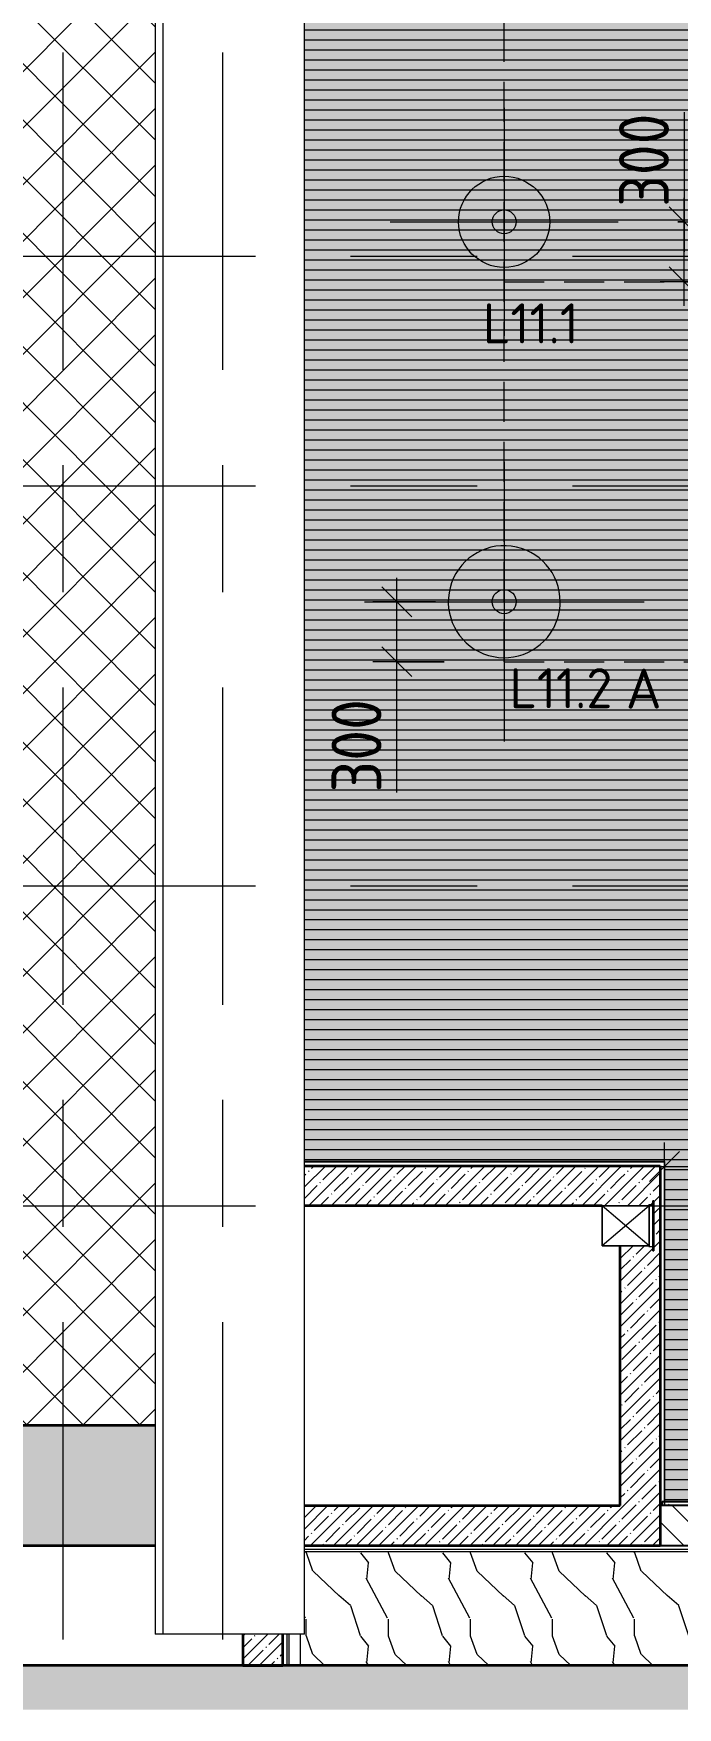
# Model space of a CAD drawing. Header units: millimetres. Extents: x 35224 to 234359, y -8553 to 29000.
# Drawn here: x 65512 to 68737, y 10890 to 19263 of the extents above; entities that cross this region are included whole.
import ezdxf

# ---------------------------------------------------------------- set-up
doc = ezdxf.new("R2010")
doc.units = ezdxf.units.MM
doc.linetypes.add('ADSK_Штрих_ш2 п1', pattern=[300, 200, -100])
doc.linetypes.add('Осевая', pattern=[3175, 635, -476.25, 1587.5, -476.25])
for name, color, linetype, lineweight in [('A-ANNO-DIMS', 7, 'Continuous', 9), ('A-ANNO-DIMS-100', 7, 'Continuous', 9), ('A-CLNG-PATT', 7, 'Continuous', 9), ('A-DETL-1', 7, 'ADSK_Штрих_ш2 п1', 9), ('A-DETL-GENF', 7, 'Continuous', 9), ('A-GENM', 7, 'Continuous', 9), ('A-GLAZ', 7, 'Continuous', 9), ('E-LITE-EQPM-IDEN', 7, 'Continuous', 9), ('I-WALL', 7, 'Continuous', 9), ('Оси-2', 7, 'Осевая', 9)]:
    doc.layers.add(name, color=color, linetype=linetype, lineweight=lineweight)
for name, color, linetype, lineweight, true_color in [('A-CLNG-1', 7, 'Continuous', 9, 0xc0c0c0), ('A-WALL-1', 7, 'Continuous', 25, 0x3c3c3c), ('A-WALL-3', 7, 'Continuous', 35, 0x3c3c3c), ('E-LITE-EQPM-1', 1, 'Continuous', 9, 0xff0000), ('G-ANNO-TEXT-1', 1, 'Continuous', 9, 0xff0000)]:
    doc.layers.add(name, color=color, linetype=linetype, lineweight=lineweight, true_color=true_color)
doc.layers.add('A-CLNG-PATT-1', color=7, linetype='Continuous', lineweight=9, transparency=1)
doc.styles.add('GOST Common', font='GOST_Common.ttf', dxfattribs={"height": 200})
doc.styles.add('ISOCPEUR', font='isocpeur.ttf', dxfattribs={"width": 0.9, "height": 250})
doc.styles.add('ISOCPEUR_1', font='isocpeur.ttf', dxfattribs={"height": 200})
doc.dimstyles.new('ISO-2_5_0_9К_БОЛЬШОЙ', dxfattribs={"dimscale": 304.8, "dimtxt": 248.995294, "dimasz": 0.492126, "dimexe": 0.393701, "dimexo": 0.984252, "dimgap": 0, "dimtad": 1, "dimdec": 0, "dimrnd": 10, "dimzin": 0, "dimdsep": 46, "dimtxsty": 'ISOCPEUR', "dimblk1": 'OBLIQUE', "dimblk2": 'OBLIQUE', "dimsah": 1, "dimcen": 0.09, "dimdle": 0.393701, "dimazin": 0, "dimtfac": 1, "dimtdec": 4, "dimtix": 1, "dimtmove": 0, "dimatfit": 3, "dimfxl": 1, "dimtvp": 1, "dimtolj": 1, "dimtzin": 0, "dimarcsym": 2})
doc.dimstyles.new('ISO-2_5_0_9К_БОЛЬШОЙ_1', dxfattribs={"dimscale": 304.8, "dimtxt": 248.995294, "dimasz": 0.492126, "dimexe": 0.393701, "dimexo": 0.984252, "dimgap": 0, "dimtad": 1, "dimdec": 0, "dimrnd": 10, "dimzin": 0, "dimdsep": 46, "dimtxsty": 'ISOCPEUR', "dimblk1": 'OBLIQUE', "dimblk2": 'OBLIQUE', "dimsah": 1, "dimcen": 0.09, "dimdle": 0.393701, "dimazin": 0, "dimtfac": 1, "dimtdec": 4, "dimtix": 1, "dimtmove": 1, "dimatfit": 3, "dimfxl": 1, "dimtvp": 1, "dimtolj": 1, "dimtzin": 0, "dimarcsym": 2})
pattern_1 = [(45, (0, 0), (-57.02463, 57.02463), []), (45, (57.025, 0), (-57.02463, 57.02463), [100.806, -20.161, 3.353, -16.808])]

# ---------------------------------------------------------------- blocks, each defined once
blk = doc.blocks.new('парапет5 - парапет-20001254-План расстановки осветительного оборудования 3 этажа в осях 12-23')
at = {"layer": 'A-GENM'}
for p, q in [((66122.1, 26658.1), (66122.1, 11257)), ((66160.1, 26658.1), (66160.1, 11257)), ((66868.6, 11257), (66868.6, 26658.1)), ((66123.1, 11257), (66122.1, 11257)), ((66160.1, 11257), (66123.1, 11257)), ((66868.6, 11257), (66160.1, 11257))]:
    blk.add_line(p, q, dxfattribs=at)
blk = doc.blocks.new('AR_Отверстие прямоугольное _в стене_1 - AR_Отверстие прямоугольное _в стене_ 2-22632259-План расстановки осветительного оборудования 3 этажа в осях 12-23')
at = {"layer": 'A-DETL-GENF'}
for p, q in [((100, 112.5), (-100, 112.5)), ((-100, 112.5), (-100, -122.5)), ((100, -122.5), (-100, 112.5)), ((-100, -122.5), (100, 112.5)), ((-100, 112.5), (100, 112.5)), ((-100, -122.5), (-100, 112.5)), ((100, -122.5), (100, 112.5)), ((100, 112.5), (100, -122.5)), ((-100, -122.5), (100, -122.5)), ((100, -122.5), (-100, -122.5))]:
    blk.add_line(p, q, dxfattribs=at)
blk = doc.blocks.new('GRM_Решетка - 200х200-22622424-План расстановки осветительного оборудования 3 этажа в осях 12-23')
at = {"layer": 'A-GENM'}
for p, q in [((68593.5, 13400), (68593.5, 13404)), ((68613.5, 13404), (68593.5, 13404)), ((68613.5, 13175), (68613.5, 13425)), ((68618.5, 13425), (68613.5, 13425)), ((68618.5, 13425), (68618.5, 13175)), ((68593.5, 13196), (68593.5, 13200)), ((68593.5, 13196), (68613.5, 13196)), ((68613.5, 13175), (68618.5, 13175))]:
    blk.add_line(p, q, dxfattribs=at)
blk = doc.blocks.new('BOLA Подвесной круглый светильник - Накладной точечный 2-V53-План расстановки осветительного оборудования 3 этажа в осях 12-23')
at = {"layer": 'A-DETL-GENF'}
for p, q in [((0, 570), (0, -570)), ((-570, 0), (570, 0))]:
    blk.add_line(p, q, dxfattribs=at)
for radius in [228, 60]:
    blk.add_circle((0, 0), radius, dxfattribs=at)
blk = doc.blocks.new('BOLA Подвесной круглый светильник - 560мм-V84-План расстановки осветительного оборудования 3 этажа в осях 12-23')
at = {"layer": 'A-DETL-GENF'}
for p, q in [((0, 700), (0, -700)), ((-700, 0), (312.8, 0)), ((313.8, 0), (700, 0))]:
    blk.add_line(p, q, dxfattribs=at)
blk.add_circle((0, 0), 60, dxfattribs=at)
for start, end in [(360, 331.08739), (331.41137, 360)]:
    blk.add_arc((0, 0), 280, start, end, dxfattribs=at)
blk = doc.blocks.new('DIMBLOCK141-План расстановки осветительного оборудования 3 этажа в осях 12-23')
at = {"layer": 'A-ANNO-DIMS-100'}
for p, q in [((68770.2, 18869.9), (68770.2, 18295.9)), ((68770.2, 17901), (68770.2, 18441)), ((68738.6, 18321), (68890.2, 18321)), ((68770.2, 18321), (68738.6, 18321)), ((68770.2, 18295.9), (68770.2, 18171)), ((68964.1, 18021), (68650.2, 18021)), ((68770.2, 18021), (68964.1, 18021))]:
    blk.add_line(p, q, dxfattribs=at)
at = {"layer": 'A-ANNO-DIMS-100', "lineweight": 20}
for p, q in [((68770.2, 18321), (68695.2, 18396)), ((68770.2, 18321), (68845.2, 18246)), ((68770.2, 18021), (68695.2, 18096)), ((68770.2, 18021), (68845.2, 17946))]:
    blk.add_line(p, q, dxfattribs=at)
at = {"layer": 'A-ANNO-DIMS-100', "color": 0, "insert": (68443.6, 18395.9), "char_height": 250, "width": 568.858, "attachment_point": 1, "rotation": 90, "line_spacing_factor": 1.149209, "style": 'ISOCPEUR'}
blk.add_mtext('300', dxfattribs=at)
blk = doc.blocks.new('_Oblique')
at = {"color": 0, "linetype": 'ByBlock', "lineweight": -2}
blk.add_line((-0.5, -0.5), (0.5, 0.5), dxfattribs=at)
blk = doc.blocks.new('DIMBLOCK157-План расстановки осветительного оборудования 3 этажа в осях 12-23')
at = {"layer": 'A-ANNO-DIMS-100', "lineweight": 20}
for p, q in [((67331, 16421), (67256, 16496)), ((67331, 16421), (67406, 16346)), ((67331, 16121), (67256, 16196)), ((67331, 16121), (67406, 16046))]:
    blk.add_line(p, q, dxfattribs=at)
at = {"layer": 'A-ANNO-DIMS-100'}
for p, q in [((67331, 16001), (67331, 16541)), ((67524.9, 16421), (67211, 16421)), ((67331, 16421), (67524.9, 16421)), ((67331, 16041.2), (67331, 16271)), ((67569, 16121), (67211, 16121)), ((67331, 16121), (67569, 16121)), ((67331, 15467.1), (67331, 16041.2))]:
    blk.add_line(p, q, dxfattribs=at)
at = {"layer": 'A-ANNO-DIMS-100', "color": 0, "insert": (67004.4, 15467.1), "char_height": 250, "width": 568.858, "attachment_point": 1, "rotation": 90, "line_spacing_factor": 1.149209, "style": 'ISOCPEUR'}
blk.add_mtext('300', dxfattribs=at)
blk = doc.blocks.new('DIMBLOCK161-План расстановки осветительного оборудования 3 этажа в осях 12-23')
at = {"layer": 'A-ANNO-DIMS-100'}
for p, q in [((68671, 13402.9), (68671, 13716.8)), ((69868.6, 13402.9), (69868.6, 13716.8)), ((68551, 13596.8), (69868.6, 13596.8)), ((68671, 13596.8), (68671, 13402.9)), ((69868.6, 13596.8), (69868.6, 13402.9))]:
    blk.add_line(p, q, dxfattribs=at)
at = {"layer": 'A-ANNO-DIMS-100', "lineweight": 20}
for p, q in [((68671, 13596.8), (68746, 13671.8)), ((69868.6, 13596.8), (69943.6, 13671.8)), ((68671, 13596.8), (68596, 13521.8)), ((69868.6, 13596.8), (69793.6, 13521.8))]:
    blk.add_line(p, q, dxfattribs=at)
at = {"layer": 'A-ANNO-DIMS-100', "color": 0, "insert": (68975.3, 13923.4), "char_height": 250, "width": 706.764, "attachment_point": 1, "line_spacing_factor": 1.149209, "style": 'ISOCPEUR'}
blk.add_mtext('1200', dxfattribs=at)

msp = doc.modelspace()

# ---------------------------------------------------------------- hatches: boundary and pattern name
at = {"layer": 'A-CLNG-PATT'}
h = msp.add_hatch(dxfattribs=at)
h.set_pattern_fill('FP_54', color=256, style=0, pattern_type=2)
h.set_pattern_definition([(180, (75779.226, 21830.566), (-6e-15, -50), [])])
h.paths.add_polyline_path([(83397.5, 11600), (83536, 11600), (83536, 11623.8), (83503.9, 11623.8), (83503.9, 12370.3), (84436, 12370.3), (84436, 12546), (84166.5, 12546), (84166.5, 12540), (84103.5, 12540), (84103.5, 12603), (84109.5, 12603), (84109.5, 12546), (84150, 12546), (84149.7, 12573.8), (84132, 12573.8), (84132.3, 13341.8), (84150, 13341.8), (84148.8, 13369.6), (84109.5, 13369.6), (84109.5, 13312.6), (84103.5, 13312.6), (84103.5, 13375.6), (84166.5, 13375.6), (84166.5, 13369.6), (84436, 13369.6), (84436, 15073.2), (84324.5, 15129), (84179, 15129), (84179, 15440), (79101, 15440), (79101, 15129), (78559, 15129), (78559, 15440), (74061, 15440), (74061, 15129), (73522, 15129), (73522, 15671), (73836, 15671), (73836, 18579), (73519, 18579), (73519, 19121), (74061, 19121), (74061, 18840), (78559, 18840), (78559, 19121), (79101, 19121), (79101, 18840), (84179, 18840), (84179, 19121), (84236, 19121), (84236, 22679), (83004, 22679), (83004, 26600), (81171, 26600), (81171, 26579), (80629, 26579), (80629, 26600), (77271, 26600), (77271, 26579), (76729, 26579), (76729, 26600), (74061, 26600), (74061, 26579), (73519, 26579), (73519, 26600), (70831, 26600), (70831, 26579), (70289, 26579), (70289, 26600), (66868.6, 26599.5), (66868.6, 13621), (68671, 13621), (68671, 11900), (70289, 11900), (70289, 12221), (70831, 12221), (70831, 11900), (73519, 11900), (73519, 12321), (79921, 12321), (79921, 12100), (79936, 12100), (79936, 11600), (81943.7, 11600)])
h.paths.add_polyline_path([(84150, 12609), (84231, 12609), (84231, 13306.6), (84150, 13306.6), (84150, 12686.7)])
h.paths.add_polyline_path([(84301, 12609), (84301, 13306.6), (84249, 13306.6), (84249, 12609)])
h.paths.add_polyline_path([(84319, 12609), (84371, 12609), (84371, 13306.6), (84319, 13306.6), (84319, 12686.7)])
h.paths.add_polyline_path([(84389, 12609), (84436, 12609), (84436, 13306.6), (84389, 13306.6), (84389, 12686.7)])
h.paths.add_polyline_path([(70290, 15130), (70290, 15670), (70830, 15670), (70830, 15130), (70313, 15130)])
h.paths.add_polyline_path([(70313, 20630), (70290, 20630), (70290, 21170), (70830, 21170), (70830, 20630)])
h.paths.add_polyline_path([(81170, 22680), (80630, 22680), (80630, 23220), (81170, 23220), (81170, 23054.3)])
h.paths.add_polyline_path([(77270, 22680), (76730, 22680), (76730, 23220), (77270, 23220), (77270, 23054.3)])
h.paths.add_polyline_path([(73520, 22680), (73520, 23220), (74060, 23220), (74060, 22680)])
h.paths.add_polyline_path([(70830, 22680), (70290, 22680), (70290, 23220), (70830, 23220)])
h = msp.add_hatch(dxfattribs=at)
h.set_pattern_fill('FP_50', color=256, style=0, pattern_type=2)
h.set_pattern_definition([(45, (0, 0), (-141.42136, 141.42136), []), (135, (0, 0), (-141.42136, -141.42136), [])])
h.paths.add_polyline_path([(66122.1, 12300), (66122.1, 26500), (42760, 26500), (42760, 12300), (65951.5, 12300)])
h.paths.add_polyline_path([(61160, 14457), (60960, 14457), (60960, 14657), (61160, 14657)])
h.paths.add_polyline_path([(62160, 14457), (61960, 14457), (61960, 14657), (62160, 14657)])
h.paths.add_polyline_path([(55160, 14457), (54960, 14457), (54960, 14657), (55160, 14657)])
h.paths.add_polyline_path([(53960, 14457), (53960, 14657), (54160, 14657), (54160, 14457)])
h = msp.add_hatch(dxfattribs=at)
h.set_pattern_fill('FP_65', color=256, style=0, pattern_type=2)
h.set_pattern_definition([(108.204, (1402.04, 0), (-410.90975, 832.99867), [157.84, -1157.491]), (139.016, (1352.73, 149.94), (-2465.455488, 2082.479464), [76.206, -3734.092]), (136.461, (1706.107, 199.92), (-6163.605575, 5830.9910377), [181.389, -8888.084]), (109.736, (1574.617, 324.87), (-1232.74359, 3331.991855), [97.348, -4770.059]), (90, (1541.74, 0), (-410.906, 416.5), [83.3, -333.2]), (118.12, (1541.745, 83.3), (2876.3740598, -5414.484837), [226.676, -11107.106]), (84.366, (1434.91, 283.22), (-410.88028, -3748.502283), [83.705, -4101.516]), (129.425, (1443.127, 366.52), (1643.623294, -2082.500396), [64.703, -3170.433])])
h.paths.add_polyline_path([(70207.4, 10879.5), (70207.4, 10880), (69384.2, 10879.5)])
h.paths.add_polyline_path([(66868.6, 11100), (70207.4, 11100), (70207.4, 11669), (66868.6, 11669), (66868.6, 11257), (66847.4, 11257), (66847.4, 11100), (66866.6, 11100)])
at = {"layer": 'A-CLNG-PATT-1'}
h = msp.add_hatch(color=256, dxfattribs=at)
h.paths.add_polyline_path([(83397.5, 11600), (83536, 11600), (83536, 11623.8), (83503.9, 11623.8), (83503.9, 12370.3), (84436, 12370.3), (84436, 12546), (84166.5, 12546), (84166.5, 12540), (84103.5, 12540), (84103.5, 12603), (84109.5, 12603), (84109.5, 12546), (84150, 12546), (84149.7, 12573.8), (84132, 12573.8), (84132.3, 13341.8), (84150, 13341.8), (84148.8, 13369.6), (84109.5, 13369.6), (84109.5, 13312.6), (84103.5, 13312.6), (84103.5, 13375.6), (84166.5, 13375.6), (84166.5, 13369.6), (84436, 13369.6), (84436, 15073.2), (84324.5, 15129), (84178, 15129), (84178, 15440), (79100, 15440), (79100, 15129), (78558, 15129), (78558, 15440), (74060, 15440), (74060, 15129), (73521, 15130), (73522, 15671), (73836, 15671.1), (73836, 18579), (73518, 18579.8), (73519, 19121), (74060, 19121), (74061, 18840), (78558, 18840.1), (78559, 19121), (79100, 19121), (79101, 18840), (84178, 18840), (84179, 19121), (84236, 19121), (84236, 22679), (83003, 22680), (83003, 26600), (81170, 26600), (81170, 26579), (80628, 26579), (80628, 26600), (77270, 26600), (77270, 26579), (76728, 26579), (76728, 26600), (74060, 26600), (74060, 26579), (73518, 26579), (73518, 26600), (70830, 26600), (70830, 26579), (70288, 26579), (70288, 26600), (66868.6, 26599.5), (66868.6, 13621), (68670, 13621), (68671, 11920), (70288, 11920), (70289, 12221), (70830, 12221), (70831, 11920), (73518, 11920), (73519, 12321), (79920, 12320), (79921, 12100), (79936, 12100), (79936, 11600), (81943.7, 11600)])
h.paths.add_polyline_path([(84150, 12609), (84231, 12609), (84231, 13306.6), (84150, 13306.6), (84150, 12686.7)])
h.paths.add_polyline_path([(84249, 12609), (84301, 12609), (84301, 13306.6), (84249, 13306.6), (84249, 12686.7)])
h.paths.add_polyline_path([(84319, 12609), (84371, 12609), (84371, 13306.6), (84319, 13306.6), (84319, 12686.7)])
h.paths.add_polyline_path([(84389, 12609), (84436, 12609), (84436, 13306.6), (84389, 13306.6), (84389, 12686.7)])
h.paths.add_polyline_path([(70290, 15130), (70289, 15130), (70290, 15670), (70829, 15668.9), (70829, 15130), (70313, 15130)])
h.paths.add_polyline_path([(70289, 20630), (70290, 21170), (70829, 21169.4), (70829, 20630), (70290, 20630)])
h.paths.add_polyline_path([(80630, 22680), (80629, 22680.2), (80630, 23220), (81169, 23220), (81169, 22680)])
h.paths.add_polyline_path([(76730, 22680), (76729, 22680), (76730, 23220), (77269, 23220), (77269, 22680)])
h.paths.add_polyline_path([(73520, 22680), (73519, 22680), (73520, 23220), (74059, 23220), (74059, 22680)])
h.paths.add_polyline_path([(70313, 22680), (70289, 22681.1), (70290, 23220), (70829, 23220), (70829, 22680)])
at = {"layer": 'I-WALL'}
h = msp.add_hatch(dxfattribs=at)
h.set_pattern_fill('FP_1', color=256, style=0, pattern_type=2)
h.set_pattern_definition(pattern_1)
h.paths.add_polyline_path([(68450, 13400), (68450, 13600), (66868.6, 13600), (66868.6, 13400), (68360, 13400)])
h = msp.add_hatch(dxfattribs=at)
h.set_pattern_fill('FP_1', color=256, style=0, pattern_type=2)
h.set_pattern_definition(pattern_1)
h.paths.add_polyline_path([(68650, 11700), (68650, 13600), (68450, 13600), (68450, 13400), (68593.5, 13400), (68593.5, 13404), (68613.5, 13404), (68613.5, 13425), (68618.5, 13425), (68618.5, 13175), (68613.5, 13175), (68613.5, 13196), (68593.5, 13196), (68593.5, 13200), (68450, 13200), (68450, 11700)])
h = msp.add_hatch(dxfattribs=at)
h.set_pattern_fill('FP_1', color=256, style=0, pattern_type=2)
h.set_pattern_definition(pattern_1)
h.paths.add_polyline_path([(65951.5, 11700), (66122.1, 11700), (66122.1, 12300), (60760, 12300), (60760, 11700), (64497.6, 11700)])
h.paths.add_polyline_path([(60160, 11700), (60160, 12300), (54760, 12300), (54760, 11700), (58682.3, 11700)])
h.paths.add_polyline_path([(54160, 11700), (54160, 12300), (42160, 12300), (42160, 11700), (49959.3, 11700)])
h = msp.add_hatch(dxfattribs=at)
h.set_pattern_fill('FP_1', color=256, style=0, pattern_type=2)
h.set_pattern_definition(pattern_1)
h.paths.add_polyline_path([(68450, 11700), (68450, 11900), (66868.6, 11900), (66868.6, 11700), (67405.3, 11700)])
h = msp.add_hatch(dxfattribs=at)
h.set_pattern_fill('FP_8', color=256, style=0, pattern_type=2)
h.set_pattern_definition([(135, (0, 0), (-70.71068, -70.71068), [])])
h.paths.add_polyline_path([(73220.6, 11700), (73540, 11700), (73540, 11900), (70810, 11900), (70810, 11700), (71766.8, 11700)])
h.paths.add_polyline_path([(70310, 11700), (70310, 11900), (68650, 11900), (68650, 11700), (68859.1, 11700)])
h = msp.add_hatch(dxfattribs=at)
h.set_pattern_fill('FP_46', color=256, style=0, pattern_type=2)
h.set_pattern_definition([(0, (0, 0), (121.92, 30.48), [10.058, -81.382, 10.058, -81.382, -487.68]), (0, (0, 0), (121.92, 30.48), [-182.88, 10.058, -172.822, 10.058, -81.382, -213.36]), (0, (0, 0), (121.92, 30.48), [-457.2, 10.058, -50.902, 10.058, -142.342]), (120, (45.72, 15.24), (-87.356454, 90.345817), [10.058, -81.382, 10.058, -81.382, -487.68]), (120, (45.72, 15.24), (-87.356454, 90.345817), [-182.88, 10.058, -172.822, 10.058, -81.382, -213.36]), (120, (45.72, 15.24), (-87.356454, 90.345817), [-457.2, 10.058, -50.902, 10.058, -142.342]), (240, (60.96, 76.2), (-34.563546, -120.825817), [10.058, -81.382, 10.058, -81.382, -487.68]), (240, (60.96, 76.2), (-34.563546, -120.825817), [-182.88, 10.058, -172.822, 10.058, -81.382, -213.36]), (240, (60.96, 76.2), (-34.563546, -120.825817), [-457.2, 10.058, -50.902, 10.058, -142.342])])
h.paths.add_polyline_path([(70300, 11900), (70300, 11920), (68660, 11920), (68660, 11900), (68859.1, 11900)])
h = msp.add_hatch(dxfattribs=at)
h.set_pattern_fill('FP_1', color=256, style=0, pattern_type=2)
h.set_pattern_definition(pattern_1)
h.paths.add_polyline_path([(66678.4, 11100), (66760, 11100), (66760, 11257), (66560, 11257), (66560, 11100)])
h = msp.add_hatch(dxfattribs=at)
h.set_pattern_fill('FP_1', color=256, style=0, pattern_type=2)
h.set_pattern_definition(pattern_1)
h.paths.add_polyline_path([(84500.7, 10880), (84500.7, 11100), (80850, 11100), (80850, 10900), (80350, 10900), (80350, 11100), (75980, 11100), (75980, 10900), (75480, 10900), (75480, 11100), (74040, 11100), (74040, 10900), (73540, 10900), (73540, 11100), (42380, 11100), (42380, 10880), (83397.5, 10880)])

# ---------------------------------------------------------------- linework, layer by layer
at = {"layer": 'A-CLNG-1'}
for p, q in [((68670, 13621), (66868.6, 13621)), ((68670, 13621), (68670, 11921)), ((68671, 13621), (68671, 11900)), ((70207.4, 11669), (66868.6, 11669)), ((66847.4, 11257), (66847.4, 11100))]:
    msp.add_line(p, q, dxfattribs=at)
at = {"layer": 'A-DETL-1'}
for p, q in [((67869, 16121), (67869, 25621)), ((67869, 18021), (71928, 18021)), ((67869, 16121), (71868.6, 16121)), ((68703.1, 13080), (84403.1, 13080))]:
    msp.add_line(p, q, dxfattribs=at)
at = {"layer": 'A-WALL-1'}
for p, q in [((70310, 11900), (68650, 11900)), ((68660, 11920), (70300, 11920)), ((68660, 11920), (68660, 11900)), ((68650, 11700), (70310, 11700))]:
    msp.add_line(p, q, dxfattribs=at)
at = {"layer": 'A-WALL-3'}
for p, q in [((66868.6, 13600), (68650, 13600)), ((68650, 13600), (68650, 11700)), ((68360, 13400), (66868.6, 13400)), ((68450, 11900), (68450, 13200)), ((66122.1, 12300), (60760, 12300)), ((66868.6, 11900), (68450, 11900)), ((60760, 11700), (66122.1, 11700)), ((66868.6, 11700), (68650, 11700)), ((66560, 11257), (66560, 11100)), ((66760, 11100), (66760, 11257)), ((73540, 11100), (42380, 11100)), ((66560, 11100), (66760, 11100))]:
    msp.add_line(p, q, dxfattribs=at)
at = {"layer": 'I-WALL'}
for p, q in [((66868.6, 13620), (68670, 13620)), ((68670, 13621), (68671, 13621)), ((68670, 11920), (68670, 11921)), ((68671, 11921), (68775.9, 11921)), ((73504, 11680), (66868.6, 11680)), ((70150, 11669), (66868.6, 11669)), ((66780, 11257), (66780, 11100)), ((66791, 11257), (66791, 11100))]:
    msp.add_line(p, q, dxfattribs=at)
at = {"layer": 'Оси-2'}
for p, q in [((65660, 593.7), (65660, 24850)), ((66460, 593.7), (66460, 24850)), ((38524.2, 18150), (82250, 18150)), ((38524.2, 17000), (82250, 17000)), ((38524.2, 15000), (81650, 15000)), ((38524.2, 13400), (81650, 13400)), ((38524.2, 11100), (82250, 11100))]:
    msp.add_line(p, q, dxfattribs=at)

# ---------------------------------------------------------------- block references
at = {"layer": 'A-GENM'}
for name in ['парапет5 - парапет-20001254-План расстановки осветительного оборудования 3 этажа в осях 12-23', 'GRM_Решетка - 200х200-22622424-План расстановки осветительного оборудования 3 этажа в осях 12-23']:
    msp.add_blockref(name, (0, 0), dxfattribs=at)
at = {"layer": 'A-GLAZ', "rotation": 90}
msp.add_blockref('AR_Отверстие прямоугольное _в стене_1 - AR_Отверстие прямоугольное _в стене_ 2-22632259-План расстановки осветительного оборудования 3 этажа в осях 12-23', (68472.5, 13300), dxfattribs=at)
at = {"layer": 'E-LITE-EQPM-1'}
for name, p in [('BOLA Подвесной круглый светильник - Накладной точечный 2-V53-План расстановки осветительного оборудования 3 этажа в осях 12-23', (67868.6, 18321)), ('BOLA Подвесной круглый светильник - 560мм-V84-План расстановки осветительного оборудования 3 этажа в осях 12-23', (67869, 16421))]:
    msp.add_blockref(name, p, dxfattribs=at)

# ---------------------------------------------------------------- texts
at = {"layer": 'E-LITE-EQPM-IDEN', "char_height": 200, "attachment_point": 1, "style": 'GOST Common'}
for s, insert, width in [('L11.1', (67762.6, 17913), 609.282), ('L11.2', (67895.6, 16088.2), 665.401)]:
    msp.add_mtext(s, dxfattribs=dict(at, insert=insert, width=width))
at = {"layer": 'G-ANNO-TEXT-1', "insert": (68477.5, 16086.5), "char_height": 200, "width": 224.472, "attachment_point": 1, "style": 'ISOCPEUR_1'}
msp.add_mtext('\\fISOCPEUR|b0|i0|c204|p34|;А', dxfattribs=at)

# ---------------------------------------------------------------- dimensions: what is measured, and where the dimension line sits
at = {"layer": 'A-ANNO-DIMS'}
for base, p1, p2, override, picture, middle in [((68770.2, 18321), (68664.1, 18021), (68438.6, 18321), {"dimpost": '<>', "dimfxl": 375.307852}, 'DIMBLOCK141-План расстановки осветительного оборудования 3 этажа в осях 12-23', (68610.2, 18680.3)), ((67331, 16421), (67869, 16121), (67224.9, 16421), {"dimpost": '<>', "dimfxl": 710.499344}, 'DIMBLOCK157-План расстановки осветительного оборудования 3 этажа в осях 12-23', (67171.1, 15751.6))]:
    dim = msp.add_linear_dim(base=base, p1=p1, p2=p2, angle=90, dimstyle='ISO-2_5_0_9К_БОЛЬШОЙ_1', override=override, dxfattribs=at)
    dim.commit()
    dim.dimension.update_dxf_attribs({"geometry": picture, "text_midpoint": middle, "dimtype": 160, "text_rotation": 90})
dim = msp.add_linear_dim(base=(69868.6, 13596.8), p1=(68671, 13702.9), p2=(69868.6, 13702.9), dimstyle='ISO-2_5_0_9К_БОЛЬШОЙ', override={"dimpost": '<>', "dimfxl": 1197.594115}, dxfattribs=at)
dim.commit()
dim.dimension.update_dxf_attribs({"geometry": 'DIMBLOCK161-План расстановки осветительного оборудования 3 этажа в осях 12-23', "text_midpoint": (69269.8, 13721.8)})

doc.saveas('drawing.dxf')
